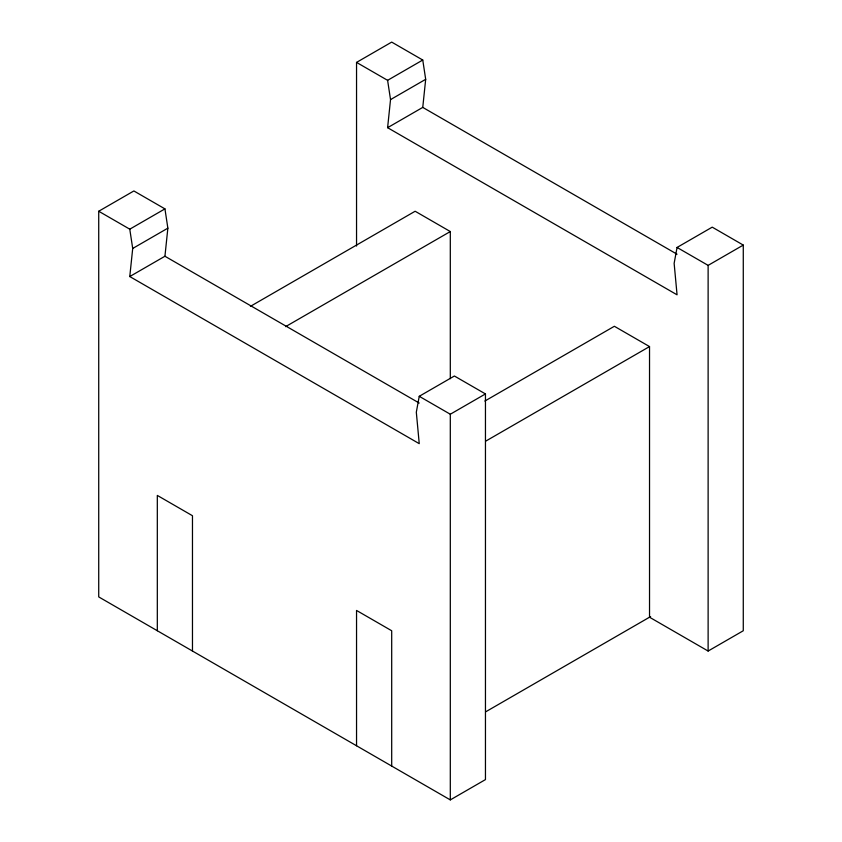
<?xml version="1.0" encoding="UTF-8"?>
<svg xmlns="http://www.w3.org/2000/svg" width="842" height="842" viewBox="0 0 842 842"><rect width="100%" height="100%" fill="white"/><g stroke="black" fill="none" stroke-linecap="round" stroke-linejoin="round"><path stroke-width="1.26" d="M129.773 276.544L132.71 248.464L129.773 229.182L98.724 211.247L98.724 596.915L450.302 799.9L485.455 779.597L485.455 393.93L454.396 376.006L419.242 396.298L416.316 412.201L419.242 443.66L129.773 276.544L164.937 256.242L167.863 228.161L164.937 208.879L133.878 190.955L98.724 211.247M484.855 401.045L614.365 326.275L649.529 346.578L649.529 617.218L708.122 651.045L743.276 630.753L743.276 245.085L712.227 227.151L677.063 247.453L674.137 263.346L677.063 294.816L387.604 127.689L390.53 99.609L387.604 80.327L356.545 62.403L356.545 246.053M387.604 127.689L422.758 107.397L425.684 79.316L422.758 60.035L391.698 42.1L356.545 62.403M129.773 229.182L164.937 208.879M387.604 80.327L422.758 60.035M132.71 248.464L167.863 228.161M390.53 99.609L425.684 79.316M250.411 306.351L415.138 211.247L450.302 231.55L450.302 378.7M285.575 326.654L450.302 231.55M419.242 396.298L450.302 414.232L485.455 393.93M677.063 247.453L708.122 265.377L743.276 245.085M485.929 441.019L649.529 346.578M485.96 711.658L650.613 616.586M422.758 107.397L677.031 254.2M164.937 256.242L419.211 403.044M708.122 265.377L708.122 651.045M450.302 414.232L450.302 799.9M391.698 766.073L391.698 630.753L356.545 610.45L356.545 745.77M192.471 651.045L192.471 515.725L157.317 495.422L157.317 630.753"/></g></svg>
